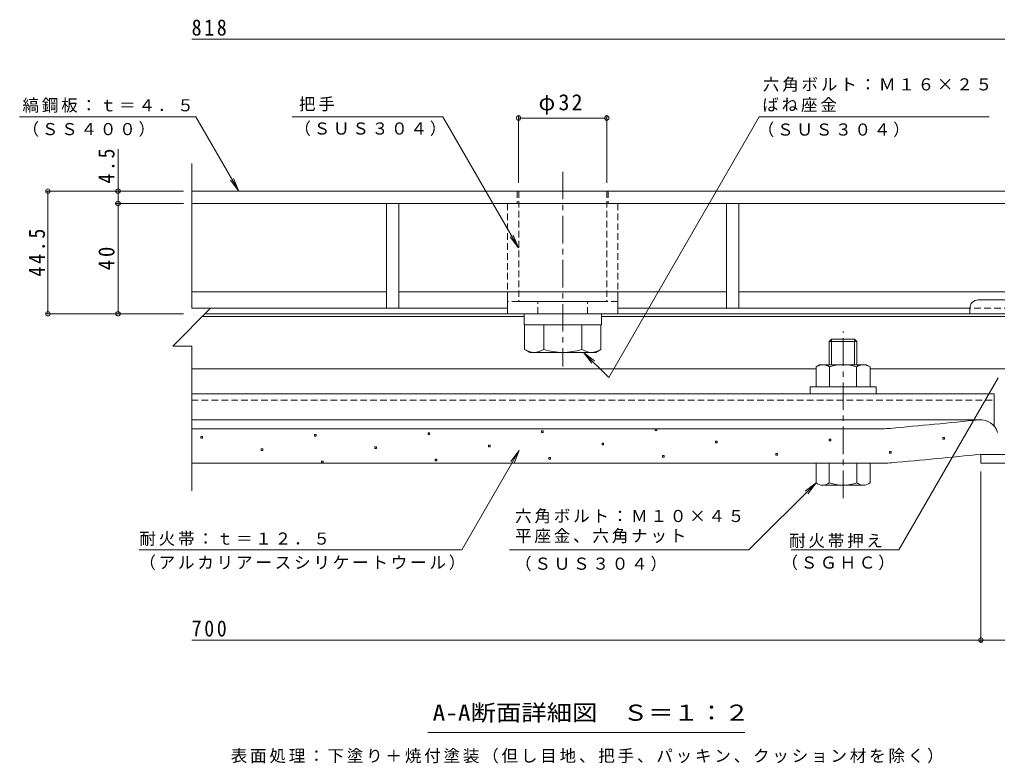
# Model space of a CAD drawing. Units: millimetres on the paper, enlarged 10 times, with parts at other scales. Extents: x -2383 to 2730, y -1962 to 1888.
# Drawn here: x -2383 to -609, y -1628 to -279 of the extents above; entities that cross this region are included whole.
import ezdxf
from ezdxf.enums import TextEntityAlignment as Align

# ---------------------------------------------------------------- set-up
doc = ezdxf.new("R2010")
doc.units = ezdxf.units.MM
doc.header["$LTSCALE"] = 10
doc.header["$PDMODE"] = 32
doc.header["$PDSIZE"] = 8
doc.linetypes.add('CHAIN1', pattern=[8, 5, -1, 1, -1])
doc.linetypes.add('DASHED1', pattern=[1.8, 1.2, -0.6])
for name, color, linetype, lineweight in [('D-2', 7, 'Continuous', 9), ('D-3', 5, 'Continuous', 5), ('D-4', 4, 'Continuous', 9), ('D-5', 7, 'Continuous', 9), ('D-6', 6, 'Continuous', 9), ('D-7', 5, 'Continuous', 5), ('D-8', 5, 'Continuous', 5), ('D-9', 134, 'Continuous', 5), ('D-B', 2, 'Continuous', 9), ('D-C', 5, 'Continuous', 9), ('D-D', 2, 'Continuous', 9), ('D-F', 7, 'Continuous', 9)]:
    doc.layers.add(name, color=color, linetype=linetype, lineweight=lineweight)
doc.styles.add('ＭＳ ゴシック', font='')
doc.styles.get('ＭＳ ゴシック').set_extended_font_data('MS Gothic')

msp = doc.modelspace()

# ---------------------------------------------------------------- linework, layer by layer
at = {"layer": 'D-2'}
for p, q in [((-343.66, -314.19), (-2070.44, -314.19)), ((-2382.7, -455.2), (-2062.88, -455.2)), ((-1984.67, -589.95), (-2062.88, -455.2)), ((-1614.57, -455.2), (-1887.83, -455.2)), ((-1477.41, -574.95), (-1477.41, -452.33)), ((-1477.41, -457.33), (-1317.41, -457.33)), ((-1317.41, -574.95), (-1317.41, -452.33)), ((-1313.78, -928.23), (-1040.68, -455.2)), ((-623.69, -455.2), (-1040.68, -455.2)), ((-1984.67, -589.95), (-1994.29, -566.87)), ((-1984.67, -589.95), (-1999.94, -570.15)), ((-1477.41, -692.77), (-1486.98, -669.67)), ((-1359.56, -882.45), (-1344.34, -902.28))]:
    msp.add_line(p, q, dxfattribs=at)
at = {"layer": 'D-2', "color": 3}
for p, q in [((-408.66, -589.95), (-2070.44, -589.95)), ((-2070.44, -612.45), (-408.66, -612.45))]:
    msp.add_line(p, q, dxfattribs=at)
at = {"layer": 'D-2', "color": 3, "linetype": 'DASHED1'}
for p, q in [((-1479.91, -589.95), (-1479.91, -612.45)), ((-1314.91, -589.95), (-1314.91, -612.45))]:
    msp.add_line(p, q, dxfattribs=at)
at = {"layer": 'D-2'}
for points in [[(-1614.57, -455.2), (-1477.41, -692.77), (-1492.63, -672.93)], [(-1313.78, -928.23), (-1359.56, -882.45), (-1339.73, -897.67)]]:
    msp.add_lwpolyline(points, dxfattribs=at)
for p in [(-1477.41, -457.33), (-1317.41, -457.33)]:
    msp.add_point(p, dxfattribs=at)
at = {"layer": 'D-3', "color": 6, "lineweight": 9}
for p, q in [((-2051.19, -817.45), (-1467.16, -817.45)), ((-1327.16, -817.45), (-388.66, -817.45)), ((-2070.44, -912.45), (-937.74, -912.45)), ((-839.59, -912.45), (-554.74, -912.45))]:
    msp.add_line(p, q, dxfattribs=at)
at = {"layer": 'D-3', "linetype": 'CHAIN1'}
msp.add_line((-888.66, -1146.94), (-888.66, -844.5), dxfattribs=at)
at = {"layer": 'D-3'}
for p, q in [((-909.6, -858.45), (-913.66, -862.51)), ((-913.66, -862.51), (-863.66, -862.51)), ((-913.66, -862.51), (-913.66, -904.95)), ((-909.6, -858.45), (-867.72, -858.45)), ((-909.6, -904.95), (-909.6, -858.45)), ((-867.72, -858.45), (-863.66, -862.51)), ((-867.72, -904.95), (-867.72, -858.45)), ((-863.66, -904.95), (-863.66, -862.51)), ((-937.66, -1083.45), (-839.66, -1083.45)), ((-937.66, -1118.97), (-937.66, -1083.45)), ((-913.66, -1118.97), (-913.66, -1083.45)), ((-863.66, -1118.97), (-863.66, -1083.45)), ((-839.66, -1118.97), (-839.66, -1083.45)), ((-851.66, -1123.45), (-925.66, -1123.45))]:
    msp.add_line(p, q, dxfattribs=at)
at = {"layer": 'D-3', "color": 134}
for p, q in [((-638.66, -1083.45), (-638.66, -1067.45)), ((-638.66, -1067.45), (-404.66, -1067.45)), ((-638.66, -1083.45), (-404.66, -1083.45))]:
    msp.add_line(p, q, dxfattribs=at)
at = {"layer": 'D-3'}
for centre, radius, start, end in [((-925.66, -1105.12), 18.33, 229.1022, 310.89809), ((-888.66, -1051.37), 72.08, 249.70546, 290.29454), ((-851.66, -1105.12), 18.33, 229.10191, 310.8978)]:
    msp.add_arc(centre, radius, start, end, dxfattribs=at)
at = {"layer": 'D-4'}
for p, q in [((-638.72, -1004.8), (-2070.44, -1004.8)), ((-2070.44, -1020.95), (-817, -1020.95)), ((-638.66, -1067.45), (-583.14, -1067.45)), ((-814.13, -1083.45), (-2070.44, -1083.45))]:
    msp.add_line(p, q, dxfattribs=at)
at = {"layer": 'D-4', "color": 2}
for points in [[(-1641.68, -1031.15), (-1641.68, -1028.15), (-1638.68, -1028.15), (-1638.68, -1031.15)], [(-1435.55, -1027.68), (-1435.55, -1024.68), (-1432.55, -1024.68), (-1432.55, -1027.68)], [(-1229.43, -1024.21), (-1229.43, -1021.21), (-1226.43, -1021.21), (-1226.43, -1024.21)], [(-2053.93, -1038.08), (-2053.93, -1035.08), (-2050.93, -1035.08), (-2050.93, -1038.08)], [(-1847.8, -1034.61), (-1847.8, -1031.61), (-1844.8, -1031.61), (-1844.8, -1034.61)], [(-1119.89, -1046.63), (-1119.89, -1043.63), (-1116.89, -1043.63), (-1116.89, -1046.63)], [(-913.77, -1043.16), (-913.77, -1040.16), (-910.77, -1040.16), (-910.77, -1043.16)], [(-707.64, -1039.69), (-707.64, -1036.69), (-704.64, -1036.69), (-704.64, -1039.69)], [(-1944.4, -1060.5), (-1944.4, -1057.5), (-1941.4, -1057.5), (-1941.4, -1060.5)], [(-1738.27, -1057.03), (-1738.27, -1054.03), (-1735.27, -1054.03), (-1735.27, -1057.03)], [(-1532.15, -1053.56), (-1532.15, -1050.56), (-1529.14, -1050.56), (-1529.14, -1053.56)], [(-1326.02, -1050.09), (-1326.02, -1047.09), (-1323.02, -1047.09), (-1323.02, -1050.09)], [(-804.23, -1065.57), (-804.23, -1062.57), (-801.23, -1062.57), (-801.23, -1065.57)], [(-1834.86, -1082.91), (-1834.86, -1079.91), (-1831.86, -1079.91), (-1831.86, -1082.91)], [(-1628.74, -1079.44), (-1628.74, -1076.44), (-1625.74, -1076.44), (-1625.74, -1079.44)], [(-1422.61, -1075.98), (-1422.61, -1072.98), (-1419.61, -1072.98), (-1419.61, -1075.98)], [(-1216.49, -1072.51), (-1216.49, -1069.51), (-1213.49, -1069.51), (-1213.49, -1072.51)], [(-1010.36, -1069.04), (-1010.36, -1066.04), (-1007.36, -1066.04), (-1007.36, -1069.04)]]:
    msp.add_lwpolyline(points, close=True, dxfattribs=at)
at = {"layer": 'D-4'}
for centre, radius, start, end in [((-3138.66, 24381.51), 25508.96, 275.2529, 275.61726), ((-638.72, -1036.05), 31.25, 15.57156, 95.61726), ((-817, -870.95), 150, 270, 275.2529), ((-3138.66, 24381.51), 25571.46, 275.24643, 275.6105), ((-814.13, -933.45), 150, 270, 275.24643)]:
    msp.add_arc(centre, radius, start, end, dxfattribs=at)
at = {"layer": 'D-5'}
for p, q in [((-2204.09, -589.95), (-2204.09, -513.83)), ((-787.79, -1240.83), (-607.56, -928.66)), ((-1580.19, -1240.83), (-1476.11, -1060.55)), ((-1476.11, -1060.55), (-1491.33, -1080.38)), ((-1476.11, -1060.55), (-1485.67, -1083.64)), ((-1059.52, -1240.83), (-937.66, -1118.97)), ((-937.66, -1118.97), (-957.5, -1134.19)), ((-937.66, -1118.97), (-952.88, -1138.81)), ((-1493.87, -1240.83), (-1059.52, -1240.83)), ((-982.94, -1240.83), (-787.79, -1240.83)), ((-1067.05, -1572.02), (-1642.05, -1572.02))]:
    msp.add_line(p, q, dxfattribs=at)
at = {"layer": 'D-6'}
for p, q in [((-1497.41, -812.45), (-2046.19, -812.45)), ((-388.66, -812.45), (-1297.41, -812.45))]:
    msp.add_line(p, q, dxfattribs=at)
at = {"layer": 'D-7', "linetype": 'DASHED1'}
for p, q in [((-1497.41, -612.45), (-1497.41, -772.45)), ((-1297.41, -612.45), (-1297.41, -772.45)), ((-1297.41, -789.95), (-1497.41, -789.95)), ((-1442.41, -812.45), (-1442.41, -789.95)), ((-1352.41, -812.45), (-1352.41, -789.95))]:
    msp.add_line(p, q, dxfattribs=at)
at = {"layer": 'D-7'}
for p, q in [((-1497.41, -772.45), (-1497.41, -812.45)), ((-1297.41, -772.45), (-1297.41, -812.45)), ((-1297.41, -812.45), (-1497.41, -812.45))]:
    msp.add_line(p, q, dxfattribs=at)
at = {"layer": 'D-7', "color": 134}
for p, q in [((-948.66, -944.95), (-948.66, -957.45)), ((-828.66, -944.95), (-948.66, -944.95))]:
    msp.add_line(p, q, dxfattribs=at)
msp.add_lwpolyline([(-828.66, -944.95), (-828.66, -957.45), (-948.66, -957.45)], dxfattribs=at)
at = {"layer": 'D-8'}
for p, q in [((-2070.44, -612.45), (-458.66, -612.45)), ((-1497.41, -802.45), (-2036.19, -802.45)), ((-658.66, -802.45), (-1297.41, -802.45))]:
    msp.add_line(p, q, dxfattribs=at)
at = {"layer": 'D-8', "linetype": 'DASHED1'}
msp.add_line((-458.66, -802.45), (-658.66, -802.45), dxfattribs=at)
at = {"layer": 'D-9'}
for p, q in [((-506.16, -787.45), (-643.66, -787.45)), ((-658.66, -802.45), (-658.66, -812.45)), ((-658.66, -812.45), (-458.66, -812.45))]:
    msp.add_line(p, q, dxfattribs=at)
msp.add_arc((-643.66, -802.45), 15, 90, 180, dxfattribs=at)
at = {"layer": 'D-B', "color": 4}
for p, q in [((-2070.44, -612.45), (-1717, -612.45)), ((-1717, -772.45), (-1717, -612.45)), ((-1694.5, -612.45), (-1694.5, -772.45)), ((-1100.33, -612.45), (-1694.5, -612.45)), ((-1100.33, -772.45), (-1100.33, -612.45)), ((-1077.83, -772.45), (-1077.83, -612.45)), ((-483.66, -612.45), (-1077.83, -612.45)), ((-1717, -772.45), (-2070.44, -772.45)), ((-1694.5, -772.45), (-1100.33, -772.45)), ((-1077.83, -772.45), (-483.66, -772.45))]:
    msp.add_line(p, q, dxfattribs=at)
at = {"layer": 'D-B'}
for p, q in [((-931.16, -904.95), (-846.16, -904.95)), ((-913.2, -908.74), (-913.2, -944.95)), ((-864.12, -908.74), (-864.12, -944.95)), ((-839.59, -908.74), (-846.16, -904.95)), ((-839.59, -908.74), (-839.59, -944.95))]:
    msp.add_line(p, q, dxfattribs=at)
at = {"layer": 'D-B', "color": 7}
for p in [(-2070.44, -957.45), (-614.72, -1016.03)]:
    msp.add_line(p, (-614.72, -957.45), dxfattribs=at)
at = {"layer": 'D-B', "color": 7, "linetype": 'DASHED1'}
msp.add_line((-2070.44, -968.95), (-614.72, -968.95), dxfattribs=at)
at = {"layer": 'D-B'}
msp.add_lwpolyline([(-931.16, -904.95), (-937.74, -908.74), (-937.74, -944.95), (-839.59, -944.95)], dxfattribs=at)
for centre, radius, start, end in [((-923.25, -933.83), 28.97, 94.3844, 120.00002), ((-926.23, -929.15), 24.21, 57.42751, 88.18785), ((-888.66, -986.15), 81.2, 72.4119, 107.58812), ((-851.09, -929.15), 24.21, 91.81216, 122.57251), ((-854.07, -933.83), 28.97, 60, 85.61562)]:
    msp.add_arc(centre, radius, start, end, dxfattribs=at)
at = {"layer": 'D-C', "color": 2, "linetype": 'CHAIN1'}
msp.add_line((-1397.16, -554.77), (-1397.16, -908.08), dxfattribs=at)
at = {"layer": 'D-C', "color": 2, "linetype": 'DASHED1'}
for p, q in [((-1477.16, -589.95), (-1477.16, -789.95)), ((-1317.16, -589.95), (-1477.16, -589.95)), ((-1317.16, -589.95), (-1317.16, -789.95)), ((-1477.16, -789.95), (-1317.16, -789.95))]:
    msp.add_line(p, q, dxfattribs=at)
at = {"layer": 'D-C', "color": 134, "lineweight": 5}
for p, q in [((-1467.16, -812.45), (-1327.16, -812.45)), ((-1327.16, -812.45), (-1327.16, -832.45))]:
    msp.add_line(p, q, dxfattribs=at)
at = {"layer": 'D-C', "linetype": 'DASHED1', "lineweight": 5}
msp.add_line((-1327.88, -832.45), (-1466.45, -832.45), dxfattribs=at)
at = {"layer": 'D-C', "lineweight": 5}
for p, q in [((-1466.45, -832.45), (-1466.45, -877.09)), ((-1431.8, -877.09), (-1431.8, -832.45)), ((-1362.52, -877.09), (-1362.52, -832.45)), ((-1327.88, -877.09), (-1327.88, -832.45)), ((-1457.16, -882.45), (-1466.45, -877.09)), ((-1457.16, -882.45), (-1337.16, -882.45)), ((-1337.16, -882.45), (-1327.88, -877.09))]:
    msp.add_line(p, q, dxfattribs=at)
at = {"layer": 'D-C', "color": 134, "lineweight": 5}
msp.add_lwpolyline([(-1467.16, -812.45), (-1467.16, -832.45), (-1327.16, -832.45)], dxfattribs=at)
at = {"layer": 'D-C', "lineweight": 5}
for centre, radius, start, end in [((-1446, -841.67), 40.89, 240, 265.61574), ((-1450.21, -848.28), 34.18, 271.81354, 302.57069), ((-1397.16, -767.81), 114.64, 252.41203, 287.58795), ((-1344.12, -848.28), 34.18, 237.42929, 268.18645), ((-1348.33, -841.67), 40.89, 274.38425, 299.99998)]:
    msp.add_arc(centre, radius, start, end, dxfattribs=at)
at = {"layer": 'D-D'}
for p, q in [((-1694.5, -612.45), (-1694.5, -802.45)), ((-1077.83, -612.45), (-1100.33, -612.45)), ((-1077.83, -802.45), (-1077.83, -612.45)), ((-1694.5, -802.45), (-1717, -802.45))]:
    msp.add_line(p, q, dxfattribs=at)
for points in [[(-1717, -802.45), (-1717, -612.45), (-1694.5, -612.45)], [(-1100.33, -612.45), (-1100.33, -802.45), (-1077.83, -802.45)]]:
    msp.add_lwpolyline(points, dxfattribs=at)
at = {"layer": 'D-F'}
for p, q in [((-2070.44, -539.95), (-2070.44, -802.29)), ((-2085.44, -589.95), (-2334.32, -589.95)), ((-2331.32, -812.45), (-2331.32, -589.95)), ((-2204.09, -612.45), (-2204.09, -589.95)), ((-2085.44, -612.45), (-2209.09, -612.45)), ((-2204.09, -812.45), (-2204.09, -612.45)), ((-2334.32, -812.45), (-2085.44, -812.45)), ((-2070.44, -871.1), (-2104.85, -871.1)), ((-2070.44, -871.1), (-2070.44, -1133.45)), ((-638.67, -1098.45), (-638.67, -1409.34)), ((-2165.43, -1240.83), (-1580.19, -1240.83)), ((-638.67, -1404.34), (-2070.44, -1404.34)), ((-638.67, -1404.34), (-372.66, -1404.34))]:
    msp.add_line(p, q, dxfattribs=at)
msp.add_lwpolyline([(-2070.44, -802.29), (-2036.03, -802.29), (-2104.85, -871.1)], dxfattribs=at)
for p in [(-2331.32, -589.95), (-2204.09, -589.95), (-2204.09, -612.45), (-2331.32, -812.45), (-2204.09, -812.45), (-638.67, -1404.34)]:
    msp.add_point(p, dxfattribs=at)

# ---------------------------------------------------------------- texts
at = {"layer": 'D-2', "color": 2, "char_height": 29.33, "attachment_point": 7, "style": 'ＭＳ ゴシック'}
for s, insert in [('\\T1.27;\\W0.9;818', (-2070.44, -308.19)), ('\\T1.19;φ32', (-1441.16, -451.33))]:
    msp.add_mtext(s, dxfattribs=dict(at, insert=insert))
at = {"layer": 'D-2', "char_height": 21.99, "attachment_point": 7, "style": 'ＭＳ ゴシック'}
for s, insert in [('\\T1.17;六角ボルト：Ｍ１６×２５', (-1034.15, -409.85)), ('\\T1.17;縞鋼板：ｔ＝４．５', (-2377.37, -447.65)), ('\\T1.17;把手', (-1875.73, -445.36)), ('\\T1.17;ばね座金', (-1035.2, -446.57)), ('\\T1.17;（ＳＳ４００）', (-2377.37, -491.32)), ('\\T1.17;（ＳＵＳ３０４）', (-1884.14, -490.26)), ('\\T1.17;（ＳＵＳ３０４）', (-1043.46, -492.13))]:
    msp.add_mtext(s, dxfattribs=dict(at, insert=insert))
at = {"layer": 'D-5', "color": 2, "style": 'ＭＳ ゴシック', "width": 1.15}
msp.add_text('A-A断面詳細図\u3000Ｓ＝１：２', height=29.33, dxfattribs=at).set_placement((-1633.3, -1559.52), align=Align.BOTTOM_LEFT)
at = {"layer": 'D-5', "char_height": 21.99, "attachment_point": 7, "style": 'ＭＳ ゴシック'}
for s, insert in [('\\T1.17;六角ボルト：Ｍ１０×４５', (-1483.72, -1192.84)), ('\\T1.17;耐火帯：ｔ＝１２．５', (-2165.43, -1233.71)), ('\\T1.17;平座金、六角ナット', (-1483.72, -1228.81)), ('\\T1.17;耐火帯押え', (-986.57, -1237.52)), ('\\T1.17;（アルカリアースシリケートウール）', (-2165.43, -1277.51)), ('\\T1.17;（ＳＵＳ３０４）', (-1483.72, -1279.64)), ('\\T1.17;（ＳＧＨＣ）', (-1000.41, -1277.66)), ('\\T1.17;表面処理：下塗り＋焼付塗装（但し目地、把手、パッキン、クッション材を除く）', (-1999.55, -1628.15))]:
    msp.add_mtext(s, dxfattribs=dict(at, insert=insert))
at = {"layer": 'D-F', "color": 2, "char_height": 29.33, "attachment_point": 7, "rotation": 90, "style": 'ＭＳ ゴシック'}
for s, insert in [('\\T1.27;\\W0.9;4.5', (-2210.09, -576.29)), ('\\T1.28;\\W0.9;44.5', (-2336.32, -744.95)), ('\\T1.27;\\W0.95;40', (-2210.09, -733.7))]:
    msp.add_mtext(s, dxfattribs=dict(at, insert=insert))
at = {"layer": 'D-F', "color": 2, "insert": (-2070.44, -1398.34), "char_height": 29.33, "attachment_point": 7, "style": 'ＭＳ ゴシック'}
msp.add_mtext('\\T1.27;\\W0.9;700', dxfattribs=at)

doc.saveas('drawing.dxf')
